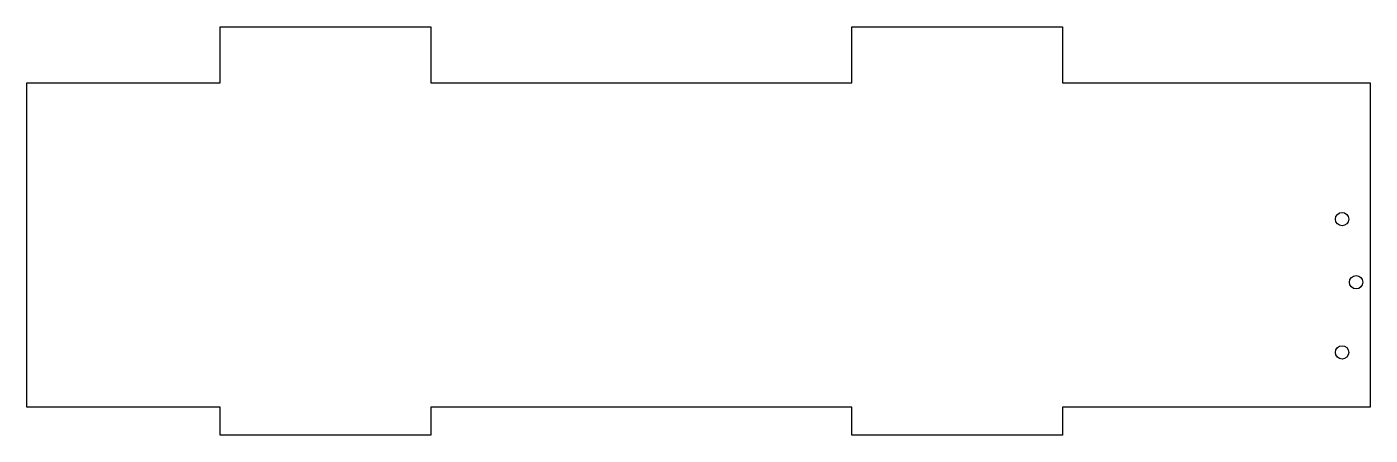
# Model space of a CAD drawing. Header units: inches. Extents: x 168 to 1125, y 210 to 501.
import ezdxf

# ---------------------------------------------------------------- set-up
doc = ezdxf.new("R2010")
doc.units = ezdxf.units.IN
doc.header["$MEASUREMENT"] = 0
doc.layers.add('контур', color=30, linetype='Continuous')
doc.layers.add('отверстия диам 9(5 глуб 9 мм', color=50, linetype='Continuous')

msp = doc.modelspace()

# ---------------------------------------------------------------- linework, layer by layer
at = {"layer": 'контур', "color": 4}
msp.add_lwpolyline([(1125.17, 230.39), (905.89, 230.39), (905.89, 210.39), (755.89, 210.39), (755.89, 230.39), (455.89, 230.39), (455.89, 210.39), (305.89, 210.39), (305.89, 230.39), (168.17, 230.39), (168.17, 461.39), (305.89, 461.39), (305.89, 501.39), (455.89, 501.39), (455.89, 461.39), (755.89, 461.39), (755.89, 501.39), (905.89, 501.39), (905.89, 461.39), (1125.17, 461.39), (1125.17, 231.39)], close=True, dxfattribs=at)
at = {"layer": 'отверстия диам 9(5 глуб 9 мм', "color": 7, "ltscale": 0.1}
for centre in [(1105.17, 364.39), (1115.17, 319.39), (1105.17, 269.39)]:
    msp.add_circle(centre, 4.75, dxfattribs=at)

doc.saveas('drawing.dxf')
